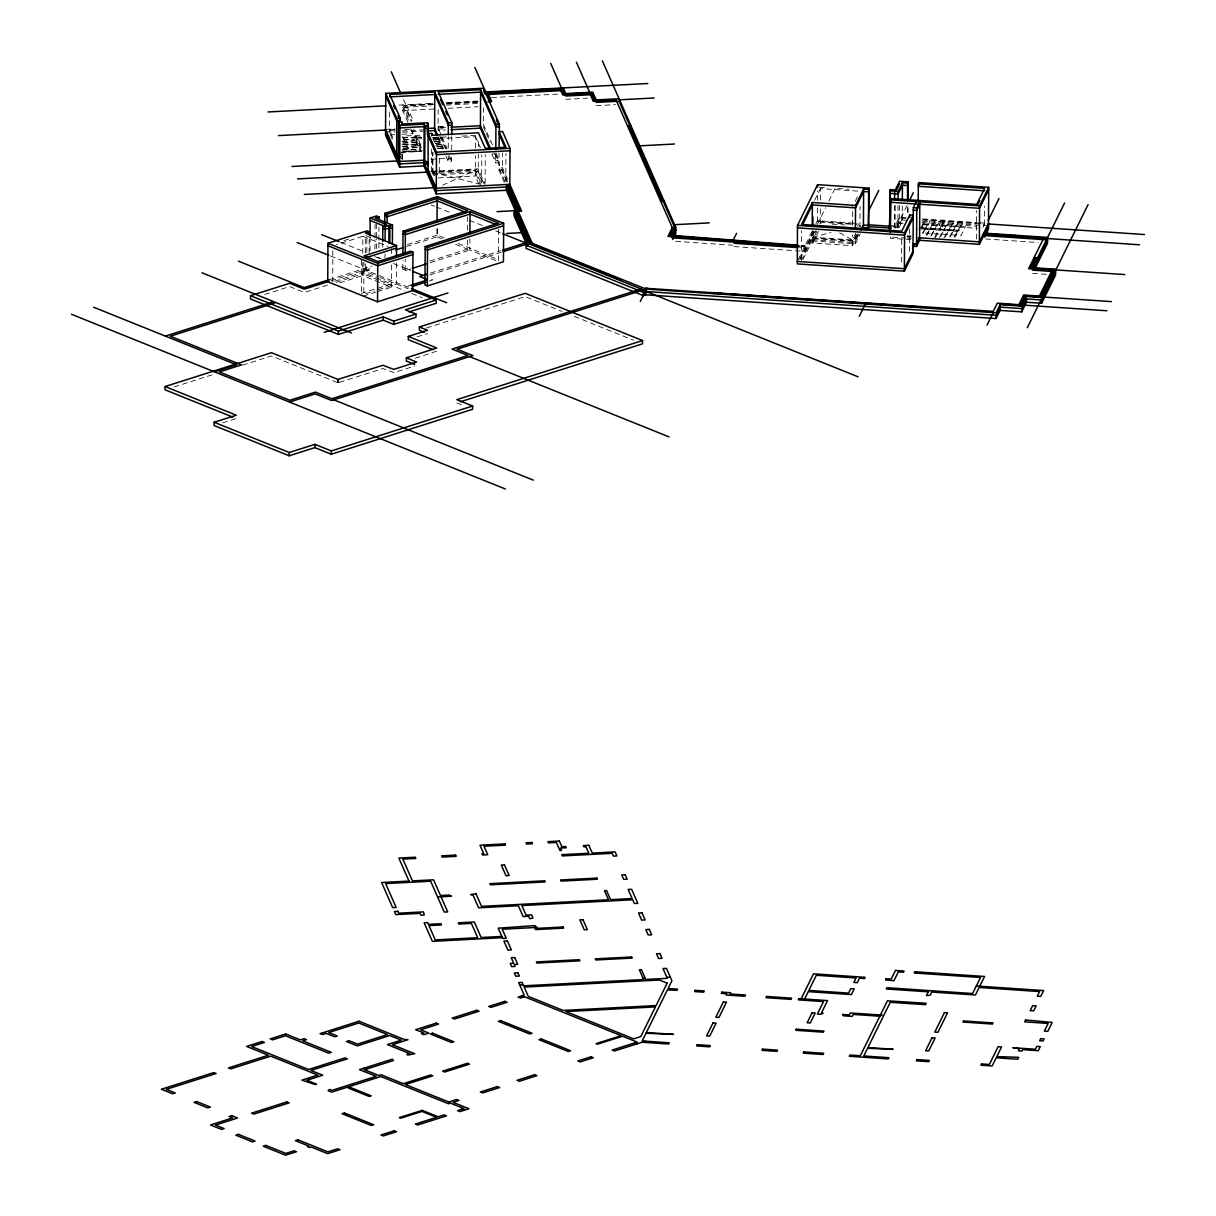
<?xml version="1.0" encoding="UTF-8"?>
<svg xmlns="http://www.w3.org/2000/svg" width="1216" height="1216" viewBox="0 0 1216 1216"><rect width="100%" height="100%" fill="white"/><g stroke="black" fill="none" stroke-linecap="round" stroke-linejoin="round"><path stroke-width="0.75" stroke-dasharray="5 3.75" d="M332.698 281.854L332.865 247.73M394.106 372.598L382.903 368.539L338.641 382.614L337.668 382.63L337.486 379.301M337.911 382.66L337.759 379.377M338.078 382.675L338.018 379.392M338.246 382.675L338.443 379.392M338.504 382.645L338.656 379.346M338.717 382.599L338.732 379.331M361.441 291.536L361.623 257.412M391.522 264.936L391.4 287.174L362.657 275.591L362.733 260.938M362.763 253.354L362.854 236.299L336.406 244.705M378.617 280.136L362.915 273.813L362.946 270.545L379.103 277.05M363.797 292.478L363.949 262.139M365.317 263.902L365.271 271.487L369.056 270.286L369.086 264.602M365.378 252.533L365.469 235.463L370.652 237.561M369.056 270.286L366.715 269.344L366.746 263.659M366.806 252.274L366.882 235.22M369.147 253.232L369.223 238.062M369.998 250.785L370.059 237.515M374.954 249.006L375.014 239.522M375.014 237.622L375.09 224.352M376.519 248.702L376.565 239.233M376.58 237.333L376.641 224.063M378.875 247.76L378.906 242.075M378.906 240.175L378.982 226.906M382.706 247.228L382.721 243.428M385.001 257.64L385.016 253.855M389.667 112.039L389.561 132.894L395.185 132.605M391.582 253.566L391.598 247.882M396.477 263.158L396.37 284.012L376.458 290.35M401.797 158.734L401.827 151.164M402.633 158.703L402.663 151.134M407.831 122.162L402.754 110.656L402.77 107.388L431.057 105.914M410.552 268.934L405.171 270.636L402.815 269.694L402.876 260.224M405.171 270.636L405.232 259.266M401.949 134.246L412.893 133.684L412.908 130.401M431.665 149.127L431.543 171.866L432.334 173.675L437.851 173.386M432.334 173.675L432.44 152.821M432.896 173.022L433.002 152.167M442.046 238.898L436.97 236.846L437.015 227.377M444.19 237.88L437.228 235.083L437.258 227.498M438.17 109.516L438.064 130.37L445.421 129.975M439.28 172.17L439.356 157.001M451.668 157.426L451.653 161.211L448.187 161.394L448.218 155.709M448.263 148.124L448.324 136.754M451.714 149.842L451.79 136.572M429.75 261.136L467.476 249.143L467.522 239.658M467.567 230.174L467.643 216.904M498.666 229.398L498.499 261.638L469.817 250.086L469.878 238.701M478.815 183.935L475.304 175.986L475.41 155.648M475.456 148.063L475.517 136.694L433.078 138.898L435.176 143.67M483.573 183.373L478.238 171.289L478.329 154.219M478.374 146.634L478.405 139.05M481.642 183.221L481.794 154.782M483.36 121.038L483.421 107.768M485.108 183.038L485.26 154.599M495.414 154.174L499.198 162.746L495.733 162.929L495.778 153.444M504.275 182.294L498.94 170.21L499.031 153.14M507.589 181.777L502.406 170.027L502.497 152.958M505.81 181.959L505.962 153.52M801.374 259.099L801.526 230.66M734.084 246.574L805.053 251.378L805.068 248.11L799.474 247.73M803.016 259.51L812.166 240.966L812.227 231.481M858.298 233.928L852.492 245.693L812.759 243.002L812.835 230.25M817.486 207.966L817.395 223.136L821.195 223.379M817.517 200.382L817.578 190.897M820.253 222.71L820.329 207.541M820.374 199.956L820.435 188.586L860.153 191.277M852.492 245.693L852.538 234.84M852.598 225.355L852.69 206.401M812.166 240.966L855.35 243.884L855.395 234.414M859.97 227.286L860.077 206.431M894.429 227.924L894.642 204.987M895.234 205.656L895.113 228.395L899.384 219.746L908.018 220.339M897.879 228.152L898.001 205.413M897.241 227.346L899.369 223.03L899.46 204.592M901.558 262.094L901.694 237.454M902.302 206.051L902.226 221.221L898.594 228.578M907.455 212.101L907.501 204.516L896.131 227.514M908.063 212.754L908.094 205.17M909.553 251.545L909.659 228.79M976.539 239.066L976.676 210.626M984.443 224.899L984.55 205.945M943.023 219.914L942.415 225.066L940.637 225.279L944.133 225.355L942.354 225.568L941.716 230.675M814.629 200.351L820.435 188.586M798.137 259.738L812.379 230.858M815.738 224.063L817.41 220.674L856.14 223.303M799.809 258.795L813.291 231.45M799.87 259.844L814.112 230.979M817.471 224.185L825.542 207.83M828.902 201.035L835.605 187.446M805.053 251.378L816.559 228.076M801.359 260.437L812.182 238.503L855.365 241.437L858.587 234.886M855.836 233.244L852.522 239.962L812.79 237.272L816.118 230.554M816.924 231.329L812.774 239.734L852.507 242.425L856.657 234.019M812.759 243.002L818.566 231.238M855.182 201.354L857.675 196.323M857.174 234.156L853.936 240.707L810.768 237.774M855.35 243.884L860.198 234.065M890.857 237.044L890.249 238.275L910.662 239.658M902.242 218.774L897.879 227.605L889.519 226.845M921.044 227.696L924.692 220.294M922.047 227.453L925.406 220.658L924.54 220.598M922.397 232.894L924.935 229.566M922.898 233.7L925.087 229.246M925.695 228.015L929.358 220.613M926.227 234.916L929.602 229.87M926.835 235.494L929.754 229.566M930.362 228.334L934.025 220.917M930.894 235.235L934.268 230.189M931.486 235.813L934.42 229.885M935.028 228.654L938.691 221.236M934.709 237.242L938.068 230.447L938.934 230.508M935.423 237.606L939.086 230.204M939.694 228.958L943.342 221.555M939.375 237.561L942.719 230.766L943.586 230.827M940.819 236.451L943.738 230.508M944.346 229.277L948.009 221.874M944.042 237.88L947.386 231.086M945.486 236.755L948.404 230.827M949.012 229.596L952.675 222.194M953.39 222.558L950.03 229.353L949.164 229.292M949.544 236.497L952.918 231.45M950.152 237.074L953.07 231.146M953.678 229.915L957.342 222.498M954.195 236.816L957.585 231.77M954.803 237.394L957.737 231.466M958.345 230.234L961.993 222.817M982.862 227.559L984.443 224.337L978.774 223.957M442.639 185.197L475.334 170.255L481.642 184.558L440.116 174.253M939.588 225.127L939.026 224.565L940.135 225.173L938.889 225.69M944.634 225.477L965.352 226.875L961.081 235.524L922.29 232.894M343.87 240.646L350.953 238.397M407.39 244.568L437.228 235.083M406.57 246.514L436.97 236.846M264.723 294.485L289.606 286.566L304.274 292.478L329.156 284.559M329.095 279.71L371.822 266.122M330.95 280.714L366.715 269.344M334.461 281.291L362.672 272.323L391.43 283.89L361.441 293.421M336.254 282.294L362.915 273.813M339.735 282.887L362.657 275.591M402.815 269.694L410.005 267.414M430.312 262.641L469.817 250.086M365.59 293.801L374.65 290.913M430.449 273.083L500.84 250.709M363.189 296.142L375.531 292.22M377.294 291.658L391.4 287.174M429.947 274.938L501.585 252.153M407.892 286.186L411.206 285.122M429.309 281.063L432.79 279.954L429.506 278.631M174.07 386.946L213.742 374.33M242.592 365.15L271.442 355.969L337.668 382.63M426.512 327.97L525.19 296.582L561.959 311.387M417.042 336.893L427.546 333.549M415.218 358.264L436.711 351.166M222.65 422.818L236.284 418.486M397.526 371.503L414.565 366.092M409.442 151.422C414.215 150.541 403.925 151.149 409.442 151.422L402.709 136.116L423.229 135.052M812.79 237.272L830.938 232.484M491.538 97.569L559.542 94.027M399.046 105.123L432.957 103.36M446.166 102.676L478.222 101.004M432.683 103.877L404.396 105.351L411.251 120.946M447.777 103.102L477.949 101.521M433.489 104.09L405.186 105.564L411.981 120.992M446.682 103.406L478.754 101.734M433.2 104.622L406.798 105.99L413.44 121.068M446.409 103.938L478.466 102.25M446.15 105.123L478.222 103.451M565.729 99.302L587.343 98.177M402.754 110.656L434.811 108.984M448.02 108.3L478.207 106.734M596.174 105.67L615.524 104.652M385.563 129.367L394.957 128.881M438.216 126.631L445.725 126.236M389.439 129.808L395.094 129.519M438.414 127.254L445.953 126.859M395.2 130.142L389.576 130.431L393.33 138.974M404.578 129.656L413.972 129.17M445.436 127.528L438.064 127.908L447.138 148.474M385.548 131.83L394.942 131.343M401.964 130.978L423.153 129.869M438.201 129.078L445.725 128.698M402.694 132.21L423.335 131.13M391.005 134.824L394.653 134.626M402.526 137.712L413.06 137.484M402.587 138.031L413.926 137.438M414.778 137.393L416.526 137.302M417.377 137.256L421.162 137.058M421.846 137.347L418.258 137.21M432.531 137.651L449.054 136.8M461.898 136.131L476.596 135.356M403.271 139.399L413.79 139.171M403.317 139.703L414.656 139.126M418.122 138.943L421.906 138.746M433.246 138.153L438.915 137.849M432.987 138.487L438.049 137.894M402.268 141.162L414.534 140.843M402.177 141.482L415.401 140.798M433.975 139.825L439.645 139.536M435.465 140.068L438.778 139.582M403.013 142.85L415.279 142.53M402.906 143.169L416.146 142.485M434.72 141.512L440.39 141.208M434.462 141.846L439.523 141.254M402.025 144.613L416.009 144.202M403.651 144.841L416.875 144.157M435.465 143.184L441.134 142.895M435.206 143.518L440.268 142.941M402.754 146.3L416.754 145.89M402.496 146.619L417.62 145.844M436.194 144.871L441.864 144.567M435.951 145.206L441.013 144.613M403.499 147.972L417.498 147.562M403.241 148.306L418.365 147.516M420.964 147.379L416.085 137.332M436.939 146.543L442.609 146.254M436.681 146.878L441.742 146.3M402.511 149.75L418.228 149.249M402.101 150.085L419.094 149.203M437.684 148.23L443.354 147.926M437.426 148.565L442.487 147.972M403.256 151.422L418.973 150.921M402.648 151.772L422.438 150.738M399.198 152.274L420.782 151.149M401.189 152.486L421.709 151.407M430.935 159.205L451.394 158.141M448.202 158.946L451.668 158.764M437.866 170.939L432.349 171.228L431.558 169.419M439.69 170.833L478.253 168.826L485.108 184.376M430.89 171.927L438.231 171.547M440.07 171.456L476.794 169.541L482.889 183.358M434.294 175.651L432.896 172.459L475.334 170.255M439.675 173.295L478.238 171.289M498.94 170.21L502.406 170.027M432.881 174.922L475.319 172.702L480.229 183.829M438.398 177.901L475.304 175.986M819.432 187.234L826.819 187.735M837.885 188.48L848.935 189.24M906.3 217.77L899.399 217.299L895.128 225.948L890.127 225.598M922.518 218.865L977.193 222.574M979.078 222.695L986.632 223.212M900.828 218.029L906.406 218.409M923.172 219.549L980.902 223.455M921.926 220.096L976.874 223.82M929.206 220.917L930.073 220.978L926.714 227.772L925.847 227.711M933.873 221.236L934.724 221.282L931.38 228.076L930.514 228.03M938.539 221.54L939.39 221.601L936.046 228.395L935.18 228.334M943.19 221.859L944.057 221.92L940.713 228.714L939.846 228.654M947.857 222.178L948.723 222.239L945.364 229.034L944.498 228.973M957.19 222.817L958.041 222.862L954.697 229.657L953.83 229.611M961.841 223.121L962.707 223.182L959.363 229.976L958.497 229.915M922.503 221.327L986.647 225.674M921.91 222.558L976.858 226.282M922.868 223.987L940.135 225.173M899.369 223.03L903.078 223.273M923.506 224.671L977.345 228.319M919.311 227.59L960.062 230.341L959.454 231.587L918.703 228.821M921.88 228.076L959.059 230.599L923.43 228.821M818.839 221.403L860.533 224.23M892.757 226.419L896.557 226.678M922.366 228.274L958.117 230.69M922.214 228.578L957.965 230.994M820.253 222.148L856.201 224.58M832.154 224.124L845.059 225.006M857.204 225.826L861.004 226.085M985.553 238.959L1038.175 242.516M907.622 235.722L911.346 235.98M907.09 236.33L910.799 236.573M906.969 236.953L910.678 237.211M892.711 237.166L905.753 238.047M907.607 238.184L911.331 238.427M801.359 245.404L805.083 245.647M801.131 245.89L804.84 246.149M800.979 246.134L804.718 246.392M800.751 246.635L804.475 246.894M675.686 241.33L732.838 245.206M1032.642 273.418L1046.778 274.375M432.896 172.459L438.322 173.812M431.178 204.911L434.674 206.325M436.422 207.024L450.391 212.648M469.589 220.385L483.558 226.009M495.778 230.918L501.022 233.031M458.143 243.504L498.226 259.646M455.605 244.355L467.476 249.143M574.21 316.327L633.749 340.298M362.854 236.299L388.223 246.514M340.951 242.41L365.393 252.259M377.614 257.184L381.11 258.582M393.33 263.507L410.78 270.53M374.923 256.591L380.137 258.689M330.524 255.968L409.67 287.842M380.365 277.567L408.257 288.8M380.35 280.835L404.761 290.67M411.738 293.466L422.195 297.692M456.76 402.906L462.05 405.034M839.618 232.834L852.522 239.962M401.797 158.186L402.618 160.041M483.345 124.275L493.164 146.574M496.189 153.429L499.214 160.284L495.748 160.466L492.678 153.52M507.604 179.33L502.421 167.565L498.955 167.747L505.05 181.564M483.33 126.738L485.594 131.875M486.354 133.593L490.124 142.166M494.076 152.684L507.042 182.096M491.902 154.234L495.733 162.929M475.517 136.694L480.411 147.82M441.074 137.226L446.363 149.218M449.388 156.074L451.653 161.211M439.842 135.949L445.877 149.659M438.383 136.663L443.673 148.656M437.608 137.408L442.898 149.401M445.922 156.256L448.187 161.394M403.53 99.575L405.81 104.774M420.706 144.795L417.103 136.633L413.653 136.815L419.839 150.875M402.785 104.926L410.035 121.372M421.207 147.926L416.374 136.998L414.656 137.089L420.706 150.83M402.77 107.388L409.29 122.178M415.218 137.378L421.146 150.814M410.719 128.744L412.893 133.684M390.306 134.596L392.57 139.718"/><path stroke-width="1.5" d="M414.671 364.435L406.357 361.091L406.372 357.808L416.571 362.079L393.756 369.39L382.918 365.271L337.926 379.392L271.457 352.701L165.072 386.536L165.057 389.804L232.803 417.088M165.072 386.536L236.299 415.218L214.138 422.256L214.122 425.539L289.21 455.772L314.883 447.61L331.314 454.222L472.598 409.29L472.629 406.007L456.79 399.638L642.534 340.556L642.519 343.824L460.378 401.766M329.171 281.291L304.289 289.195L289.621 283.298L250.511 295.731L250.496 298.999L338.382 334.385L383.222 320.127L393.771 324.383L415.933 317.33L415.948 314.062L405.384 309.806L436.149 300.033L436.134 303.301L408.986 311.934M289.21 455.772L289.226 452.504L214.138 422.256M314.883 447.61L314.898 444.326L289.226 452.504M369.254 234.262L369.254 231.815L366.913 230.873L327.94 243.261L327.742 281.732L377.538 301.796L412.741 290.594L412.938 252.122L410.598 251.18L378.009 261.546L363.979 255.892L396.568 245.541L396.522 255.573M331.314 454.222L331.33 450.938L314.898 444.326M338.382 334.385L338.398 331.117L250.511 295.731M370.074 235.615L370.166 217.998L376.686 215.916L379.027 216.858L379.012 219.321M377.538 301.796L377.75 263.325L327.94 243.261M382.736 241.543L382.812 225.811L386.597 224.61L370.166 217.998M383.222 320.127L383.238 316.859L338.398 331.117M384.712 223.394L384.773 213.347L437.426 196.597L503.652 223.273L503.454 261.744L427.333 285.958L424.992 285.015L425.19 246.544L498.697 223.151L470.014 211.599L405.369 232.165L403.013 231.222L402.891 254.524M499.062 147.455L499.396 124.275L483.527 88.251L385.746 93.358L385.533 135.098L399.669 167.2L423.928 165.938L436.255 193.922L506.327 190.274L516.846 214.138M385.092 240.586L385.168 226.754L382.812 225.811M387.068 222.437L387.114 214.29L384.773 213.347M388.846 243.17L388.938 225.553L385.168 226.754M448.324 134.854L448.385 122.922L434.796 92.066L389.758 94.422L389.743 96.87L434.781 94.529L448.385 125.385L451.85 125.202M389.789 243.55L389.88 225.933L388.938 225.553M392.388 244.614L392.479 225.097L375.121 218.105L379.027 216.858M393.771 324.383L393.786 321.115L383.238 316.859M385.746 93.358L396.826 118.484L396.614 156.955L400.079 156.773M398.316 160.816L398.514 122.345L401.979 122.162L402.8 124.032L427.576 122.74L428.078 134.018M399.669 167.2L399.897 125.446L398.514 122.345M385.73 95.806L396.811 120.946L400.277 120.764L400.292 118.302L389.758 94.422M401.964 124.61L401.979 122.162M405.247 253.582L405.369 232.165M424.262 332.226L419.338 330.25L419.353 326.967L427.561 330.281L408.287 336.406L408.272 339.69L433.215 349.722M423.928 165.938L424.141 124.184L399.897 125.446M428.199 164.282L424.734 164.464L424.931 125.993L424.141 124.184M427.515 134.672L427.576 122.74M427.333 285.958L427.53 247.486L425.19 246.544M428.078 172.049L428.123 123.986M431.726 135.858L431.741 133.395L428.275 133.578L436.483 152.182L436.255 193.922M436.863 135.69L434.598 130.538L434.796 92.066M437.046 221.692L437.167 198.375L387.114 214.29M451.79 134.672L451.85 122.74L438.262 91.884L480.609 89.68L495.93 124.458L495.809 149.659M469.908 233.016L470.014 211.599M489.607 149.021L480.411 128.151L480.609 89.68M483.527 88.251L485.032 94.149M506.327 190.274L506.342 187.006L517.606 212.557L514.14 212.739L514.125 216.022L527.379 246.088M431.741 133.395L432.546 135.204L478.435 132.802L485.29 148.352L505.993 147.273L499.138 131.723L502.603 131.541L510.006 148.337L509.808 186.823L436.27 190.654L423.943 162.655L399.684 163.932L385.548 131.83M514.14 212.739L528.124 244.477L526.087 245.13L526.072 248.398L643.401 295.64L646.015 294.819L996.086 318.546L1000.114 310.399L1000.13 307.131L1021.714 308.59L1026.471 298.954L1041.671 299.987L1055.625 271.7L1032.658 270.15L1047.584 239.886L983.683 235.554M643.401 295.64L643.431 292.372L526.087 245.13M646.015 294.819L646.03 291.536L996.102 315.278L1000.13 307.131M485.883 94.59L563.342 90.546L565.744 96.018L592.77 94.62L596.19 102.387L619.066 101.202L675.838 230.052L675.822 233.32L672.767 239.537M869.242 188.161L868.634 189.392L863.618 189.058L863.421 227.529L868.437 227.863L869.242 188.161L817.608 184.65L797.483 225.416L797.286 263.887L904.37 271.153L912.988 253.673L913.307 207.738L916.347 201.567M812.258 225.796L812.379 202.494L855.547 205.413L863.618 189.058M812.85 226.465L812.896 216.98M817.593 187.112L817.608 184.65M855.426 228.73L855.547 205.413M868.437 227.863L868.634 189.392M890.31 189.59L889.504 229.292L890.31 189.59L895.326 189.924L899.582 181.275L908.215 181.868L908.124 199.485M890.279 232.59L891.054 198.573L976.722 204.379L984.641 188.328L918.323 183.829L918.232 201.446M894.581 199.485L894.718 191.155L889.702 190.821M898.031 199.728L898.077 191.581L902.439 182.75L907.607 183.099L908.215 181.868M902.333 200.366L902.439 182.75M904.37 271.153L904.567 232.666L913.186 215.202L909.735 214.958L901.725 231.207L801.557 224.413L812.379 202.494M907.516 200.716L907.607 183.099M909.72 217.421L909.735 214.958M916.56 246.453L916.758 207.966L919.798 201.795L919.6 240.266L916.56 246.453L913.094 246.21M918.095 240.175L979.366 244.325L979.564 205.854L988.699 187.325L918.931 182.582L918.323 183.829M988.699 187.325L988.486 229.064L984.474 237.196M996.086 318.546L996.102 315.278M1000.114 310.399L1021.698 311.858L1021.714 308.59M1021.698 311.858L1026.456 302.237L1026.471 298.954M1026.456 302.237L1041.641 303.255L1041.671 299.987M1047.584 239.886L1047.569 243.154L1034.299 270.058M1055.625 271.7L1055.61 274.983L1041.641 303.255M289.499 402.055L315.172 393.893L331.603 400.505L472.887 355.574L457.049 349.19L646.046 289.089L646.654 287.842M734.707 242.06L734.099 243.291L797.605 247.608M713.746 293.679L714.354 292.433M918.916 185.045L918.308 186.276L984.626 190.775M920.299 307.678L920.907 306.447M646.046 289.089L996.117 312.816L1000.753 303.438M487.905 101.764L491.674 101.566L487.95 93.115L560.348 89.33L562.841 95L589.866 93.586L593.286 101.354L616.162 100.168L672.296 227.559L667.964 236.36L730.649 240.601L730.041 241.847M673.679 227.666L669.59 235.95L799.11 246.012M674.394 227.666L670.396 235.752L797.422 245.647M602.346 60.8L675.853 227.59L672.022 235.357L797.62 245.146M640.3 301.462L646.395 289.104M672.889 235.418L675.929 229.231M675.838 230.052L672.007 237.804L798.897 246.514M733.506 239.522L736.562 233.35M802.378 225.188L812.364 204.942L855.532 207.875L863.618 191.505L868.619 191.839L869.227 190.608M868.726 210.748L878.773 190.365M861.019 229.976L863.436 225.066L868.437 225.416L869.06 224.17M890.294 192.037L889.686 193.268L898.062 194.028L902.424 185.197L907.607 185.562L908.215 184.315M894.718 191.155L898.077 191.581M896.025 190.942L899.582 183.738M889.519 226.845L890.127 225.598M909.978 199.47L913.322 192.706M859.286 316.312L865.382 303.954M919.798 204.258L916.742 210.429L913.292 210.186M913.17 217.649L904.552 235.129L797.483 227.863M912.471 248.687L914.918 243.717M919.615 237.819L916.575 243.99L913.11 243.762M913.003 251.21L904.385 268.69L797.301 261.425M977.497 205.23L979.868 200.412M988.684 189.772L979.549 208.301L890.431 202.266M988.152 220.461L998.974 198.527M988.517 223.334L979.366 241.862L918.11 237.713M979.366 244.325L988.502 225.796M1015.041 236.497L1015.649 235.266M987.088 324.976L993.183 312.618M644.343 1042.386L644.951 1041.139M670.229 989.915L670.837 988.684M1043.541 238.427L1028.599 268.69L1052.083 270.286L1039.346 296.096L1023.629 295.032L1018.886 304.669L997.287 303.194L993.274 311.357L643.705 288.146L531.058 242.79L531.909 242.516L518.168 211.356L521.634 211.174L509.823 184.361L436.286 188.191L428.093 169.602M1035.53 257.549L1030.226 268.295L1053.71 269.876L1040.486 296.689L1024.769 295.625L1020.026 305.246L1000.51 303.924M1036.214 257.594L1031.046 268.082L1054.53 269.678L1041.063 296.978L1025.346 295.914L1020.589 305.55L1000.388 304.182M1064.608 202.966L1032.673 267.687L1056.157 269.283M1027.322 327.697L1088.092 204.562M801.146 998.792L813.474 973.818L865.108 977.314L864.5 978.546L859.499 978.211L857.28 982.695L853.83 982.452L856.034 977.983L816.316 975.278L808.853 990.417L848.57 993.107L850.774 988.638L854.24 988.866L851.413 994.582L808.245 991.648L804.597 999.035M879.822 1016.226L853.222 1014.418L852.249 1016.394L843.448 1015.801L842.49 1014.463L849.406 1014.934L850.379 1012.958L882.162 1015.102L879.822 1016.226L860.32 1055.746L849.954 1055.047L849.346 1056.278L888.379 1058.923L888.987 1057.692L863.77 1055.974L867.57 1048.298L893.152 1049.256L867.935 1047.554L890.264 1002.288L925.498 1004.674L926.197 1003.261L887.422 1000.814L880.43 1014.995M928.887 990.569L926.44 995.554L930.164 995.22L931.73 992.043L975.43 995.007L979.138 987.468L1039.589 991.572L1037.309 996.208L1040.759 996.436L1043.662 990.569L976.296 986.009M979.762 986.237L984.565 976.478L914.797 971.751L914.189 972.982L980.506 977.482L972.587 993.533L886.92 987.726L886.312 988.973L928.279 991.815M369.254 231.815L365.484 233.016L396.568 245.541M389.88 225.933L392.479 225.097M392.479 227.559L385.153 229.216L382.797 228.258M403.013 231.222L467.674 210.657L437.167 198.375M365.788 257.777L396.553 247.988M395.854 249.934L402.998 247.654M377.75 263.325L412.938 252.122M427.53 247.486L503.652 223.273M304.167 287.63L329.095 279.71M412.923 254.585L377.735 265.772L327.925 245.723M503.652 225.735L427.53 249.934L425.174 248.991M165.346 336.087L272.354 302.054M274.694 303.012L170.301 336.209L241.513 364.891L219.351 371.929L289.758 400.277L315.43 392.114L331.862 398.726L467.932 355.452L452.094 349.083L641.09 288.967M412.346 268.356L426.71 263.796M426.831 274.238L419.611 276.534L426.193 279.178M502.649 250.131L528.139 242.014L514.155 210.292L517.621 210.11L506.358 184.543M503.378 251.59L528.458 243.61M411.206 285.122L426.162 280.364M411.966 286.581L425.843 282.158M324.201 332.333L448.02 292.95M214.396 371.822L236.558 364.77L93.647 307.222M393.786 321.115L415.948 314.062M419.353 326.967L525.206 293.314L642.519 340.541M406.372 357.808L436.772 348.019L408.287 336.406M643.431 292.372L646.03 291.536M331.33 450.938L472.629 406.007M448.795 1102.015L456.623 1099.522L458.964 1100.465L453.097 1102.334L468.95 1108.718L459.815 1111.622L457.474 1110.664L463.995 1108.597L450.498 1103.17L448.537 1103.778L380.836 1076.525L331.71 1092.15L328.062 1090.691L329.612 1089.43L331.968 1090.372L376.154 1076.327L359.495 1069.609L392.342 1059.166L393.513 1060.489L364.435 1069.73L378.754 1075.491L381.11 1074.746L403.271 1083.684L430.646 1074.974L432.759 1075.826L405.384 1084.535L448.795 1102.015L449.844 1103.368M438.246 94.346L480.594 92.142L495.915 126.905L499.381 126.722M483.938 92.051L647.794 83.509M485.534 92.477L562.096 88.479L564.589 94.134L591.614 92.735L594.822 100.001M268.022 111.963L385.943 105.807M592.739 100.122L619.066 98.739M619.537 99.803L654.178 97.994M396.826 118.484L400.292 118.302M448.385 122.922L451.85 122.74M424.931 125.993L428.397 125.81M278.434 135.599L385.685 130.006M495.93 124.458L499.396 124.275M427.105 128.486L434.614 128.09L437.623 134.946M450.954 127.239L480.426 125.704L490.382 148.306M427.09 130.933L434.598 130.538M450.954 129.686L480.411 128.151M627.638 126.236L631.104 126.054M436.483 152.182L510.006 148.337M400.094 154.326L396.629 154.508L385.563 129.367M509.99 150.799L436.468 154.63L428.26 136.04M639.829 145.829L674.47 144.02M292.038 166.455L399.274 160.862M428.214 161.834L424.749 162.017L423.958 160.208L399.699 161.47L398.331 158.354M297.51 178.889L429.02 172.034M304.365 194.438L435.86 187.583M660.425 200.625L663.89 200.442M497.025 211.63L514.353 210.718M506.646 233.457L523.974 232.56M674.576 224.702L709.232 222.893M675.853 227.59L672.296 227.559M408.986 881.083L381.611 882.512L392.692 907.653L396.158 907.47L385.624 883.576L430.662 881.235L444.266 912.076L447.716 911.909L441.058 896.785M437.593 896.967L451.546 896.238L449.434 895.082L440.511 895.538L433.58 879.806L412.452 880.901L402.846 859.134L415.842 858.466L415.294 857.219L398.833 858.07L409.534 882.33M501.858 936.442L481.156 937.521L474.316 921.971L458.28 922.807L458.842 924.054L471.398 923.4L477.706 937.703L435.267 939.907L428.959 925.604L441.514 924.95L440.967 923.704L428.412 924.358L427.606 922.564L424.141 922.746L432.349 941.336L502.406 937.688M519.718 985.021L523.184 984.838M643.234 978.576L645.301 978.47M666.87 977.345L670.335 977.162M890.446 199.804L979.564 205.854M913.307 207.738L916.758 207.966M988.365 223.972L1144.499 234.551M868.118 224.747L890.872 226.298M984.048 233.122L1047.599 237.424M983.805 233.609L1015.406 235.752M983.683 233.867L1015.284 236.01M868.589 226.602L891.328 228.137M983.318 234.186L1139.468 244.781M797.483 225.416L904.567 232.666M1034.086 257.579L1037.537 257.807M1055.853 269.906L1124.754 274.573M1042.507 296.947L1111.409 301.614M1042.203 297.57L1026.486 296.506L1021.729 306.128L1000.145 304.669M1022.276 305.018L1106.894 310.764M714.111 292.934L920.664 306.934M713.99 293.178L920.542 307.192M465.956 212.435L437.152 200.838L387.098 216.752L384.758 215.81M495.322 224.261L469.999 214.062L405.354 234.627L403.013 233.685M621.543 279.969L529.082 242.744L530.404 242.318L516.557 210.93L520.022 210.748L508.44 184.437M621.011 280.136L528.094 242.714L529.644 242.212L515.766 210.718L519.232 210.535L507.741 184.467M526.102 242.668L643.431 289.91M502.755 233.73L525.449 242.881M642.793 290.122L858.086 376.823M370.15 220.446L383.298 225.735M321.754 234.688L339.203 241.71M412.528 271.244L423.001 275.454M297.114 242.516L328.776 255.269M411.418 288.542L446.591 302.708M411.753 290.198L436.149 300.033M238.458 261.166L305.338 288.101M469.634 356.607L669.089 436.924M201.962 272.779L351.439 332.971M333.807 399.806L533.277 480.122M71.501 314.275L505.385 488.999M521.512 996.01L523.853 996.968M635.193 1042.735L637.534 1043.678M364.435 1068.043L366.791 1068.986M363.143 1068.454L365.484 1069.396M461.898 1109.266L464.254 1110.208M423.943 162.655L424.734 164.464M629.721 126.13L662.507 200.518M629.022 126.16L661.808 200.549M596.205 99.94L592.785 92.158L565.759 93.571L563.266 87.917M594.122 100.046L591.037 93.009L564.011 94.422L561.518 88.768L486.339 92.69L490.063 101.141M576.369 62.153L589.669 92.325M550.726 63.49L561.534 87.993M474.863 67.442L485.67 91.96M496.356 119.867L498.636 125.005M499.122 134.186L505.218 148.002M440.511 99.484L442.776 104.637M445.801 111.492L447.306 114.912M427.561 125.187L428.382 128.273L424.916 128.44L424.126 126.646L399.882 127.908L398.514 124.792M391.294 71.805L400.459 92.629M426.132 161.135L428.306 166.075M393.513 105.412L395.002 108.817M398.012 115.642L400.277 120.764M398.134 153.9L399.654 157.335M655.439 1006.894L640.786 1036.579L633.688 1038.844L565.942 1011.56L655.439 1006.894M667.158 983.151L656.078 1005.586L563.145 1010.435L528.276 996.39L524.172 987.073L659.391 980.02L667.158 983.151M645.985 1033.266L642.185 1040.957L669.302 1042.796L668.694 1044.027L642.094 1042.234L614.46 1051.019L612.119 1050.077L637.154 1042.112L622.546 1036.23L597.512 1044.194L596.098 1043.617L621.133 1035.667L524.506 996.755L520.402 998.062L518.062 997.12L524.202 995.159L518.654 982.589L522.12 982.406L523.625 985.826L643.659 979.564L639.358 969.806L641.44 969.699L645.742 979.458L667.31 978.333L663.009 968.574L666.474 968.392L671.916 980.734L668.086 988.502L677.586 989.14L676.962 990.371L667.478 989.733L646.35 1032.521L673.466 1034.36L645.985 1033.266M695.202 990.341L694.579 991.572L703.654 992.18L704.262 990.949L695.202 990.341M721.878 992.15L721.27 993.381L726.712 993.746L726.104 994.977L744.922 996.254L745.53 995.022L730.162 993.989L730.77 992.742L721.878 992.15M697.285 1044.696L696.677 1045.927L709.794 1046.824L710.402 1045.578L697.285 1044.696M713.032 1022.914L706.633 1035.88L709.734 1036.093L716.133 1023.127L713.032 1022.914M723.398 1001.923L715.829 1017.23L718.945 1017.442L726.499 1002.121L723.398 1001.923M766.597 996.451L765.989 997.682L791.038 999.385L791.646 998.154L766.597 996.451M762.569 1049.119L761.961 1050.35L776.978 1051.369L777.586 1050.138L762.569 1049.119M798.897 998.64L798.289 999.871L823.506 1001.589L817.365 1014.038L820.998 1014.281L823.156 1013.141L821.423 1013.034L827.564 1000.586L798.897 998.64M796.313 1029.192L795.766 1030.302L823.399 1032.186L823.946 1031.077L796.313 1029.192M812.09 1012.776L807.15 1022.778L810.266 1022.99L815.206 1012.989L812.09 1012.776M803.837 1051.916L803.229 1053.147L823.095 1054.5L823.703 1053.269L803.837 1051.916M886.175 978.743L885.567 979.974L893.942 980.734L898.305 971.903L903.488 972.253L904.096 971.022L895.462 970.444L891.191 979.078L886.175 978.743M916.97 1059.592L916.347 1060.823L928.796 1061.659L929.404 1060.428L916.97 1059.592M932.018 1037.765L925.619 1050.73L928.72 1050.943L935.134 1037.978L932.018 1037.765M944.452 1012.563L934.815 1032.08L937.931 1032.293L947.568 1012.776L944.452 1012.563M963.528 1020.938L962.966 1022.048L992.499 1024.054L993.046 1022.945L963.528 1020.938M981.555 1063.97L980.947 1065.201L992.165 1065.961L996.193 1057.814L1017.777 1059.273L1018.734 1057.327L996.801 1056.582L1001.558 1046.946L998.108 1046.702L989.322 1064.486L981.555 1063.97M1025.574 1019.981L1024.662 1021.835L1048.146 1023.431L1044.362 1031.077L1047.827 1031.32L1052.205 1022.428L1025.574 1019.981M1032.673 1005.586L1030.21 1010.587L1033.661 1010.83L1036.123 1005.83L1032.673 1005.586M1013.126 1047.721L1019.418 1048.724L1018.4 1050.791L1021.85 1051.034L1022.534 1049.636L1038.251 1050.7L1040.258 1046.626L1036.807 1046.398L1035.409 1049.241L1013.126 1047.721M1040.653 1038.616L1039.619 1040.714L1043.07 1040.957L1044.103 1038.844L1040.653 1038.616M262.094 1041.489L246.59 1046.414L268.402 1055.199L228.395 1067.922L230.736 1068.879L270.758 1056.142L317.802 1075.096L301.902 1080.158L315.172 1084.55L316.479 1084.14L306.858 1080.264L322.757 1075.202L310.901 1070.445L347.396 1058.832L345.055 1057.89L308.56 1069.487L251.545 1046.535L264.434 1042.431L262.094 1041.489M285.684 1033.98L270.18 1038.905L272.521 1039.862L285.426 1035.758L328.715 1053.193L331.33 1052.357L302.693 1040.835L306.478 1039.634L304.137 1038.677L300.352 1039.878L285.684 1033.98M359.009 1021.227L320.036 1033.63L322.377 1034.573L326.162 1033.372L334.674 1036.792L337.273 1035.971L328.761 1032.536L358.75 1023.006L387.494 1034.573L357.519 1044.118L349.007 1040.683L346.408 1041.519L357.261 1045.882L389.834 1035.53L401.341 1040.151L387.387 1044.59L409.807 1053.618L406.934 1054.53L408.105 1055.002L414.747 1053.725L392.342 1044.711L407.983 1039.726L403.94 1039.33L359.009 1021.227M213.788 1072.573L161.394 1089.232L172.657 1093.777L175.271 1092.941L166.349 1089.354L216.144 1073.515L213.788 1072.573M436.21 1023.142L415.674 1029.678L423.882 1032.977L421.542 1033.737L423.882 1034.679L428.838 1033.098L420.63 1029.785L438.55 1024.085L436.21 1023.142M476.733 1010.253L452.109 1018.096L454.45 1019.038L479.089 1011.195L476.733 1010.253M504.762 1001.346L488.726 1006.438L491.082 1007.38L507.102 1002.288L504.762 1001.346M196.627 1101.544L194.013 1102.365L207.738 1107.898L210.353 1107.077L196.627 1101.544M432.562 1033.19L430.206 1033.934L451.562 1042.538L453.902 1041.793L432.562 1033.19M500.642 1020.589L498.286 1021.334L529.735 1033.995L532.076 1033.25L500.642 1020.589M231.709 1115.665L229.094 1116.501L232.621 1117.914L210.459 1124.967L221.479 1129.406L224.094 1128.57L215.414 1125.074L237.576 1118.036L231.709 1115.665M286.778 1101.954L251.575 1113.157L253.931 1114.099L289.119 1102.897L286.778 1101.954M350.284 1087.423L348.338 1088.046L369.223 1096.452L371.169 1095.829L350.284 1087.423M238.412 1134.346L235.798 1135.166L252.457 1141.87L255.071 1141.049L238.412 1134.346M541.318 1038.935L538.962 1039.68L568.298 1051.49L570.638 1050.746L541.318 1038.935M467.4 1063.286L442.639 1071.159L444.752 1072.01L469.513 1064.137L467.4 1063.286M344.432 1112.959L342.091 1113.704L371.412 1125.53L373.768 1124.77L344.432 1112.959M265.863 1145.396L263.249 1146.217L285.547 1155.2L296.43 1151.734L294.09 1150.792L285.806 1153.422L265.863 1145.396M297.996 1139.833L295.382 1140.654L308.879 1146.095L307.374 1146.566L309.73 1147.509L311.22 1147.038L327.651 1153.65L340.039 1149.713L337.683 1148.77L327.91 1151.871L297.996 1139.833M422.165 1110.36L399.35 1117.61L400.763 1118.173L422.013 1111.424L436.62 1117.306L415.37 1124.055L417.711 1124.998L446.53 1115.847L444.174 1114.905L438.186 1116.805L422.165 1110.36M497.283 1086.587L480.35 1091.983L482.691 1092.926L499.639 1087.53L497.283 1086.587M534.569 1074.731L517.104 1080.294L519.445 1081.237L536.91 1075.674L534.569 1074.731M591.006 1056.78L577.843 1060.975L580.184 1061.918L593.347 1057.738L591.006 1056.78M394.258 1130.774L380.958 1134.999L383.314 1135.942L396.598 1131.716L394.258 1130.774M504.929 843.889L479.986 845.196L483.71 853.647L481.977 853.738L482.539 854.985L487.722 854.711L483.998 846.245L505.476 845.135L504.929 843.889M531.954 842.475L526.057 842.779L526.619 844.026L532.502 843.722L531.954 842.475M559.314 841.046L547.884 841.654L548.431 842.886L556.411 842.475L559.938 850.501L561.503 850.425L560.454 848.054L566.261 847.75L565.714 846.503L561.822 846.716L559.314 841.046M588.833 845.302L583.376 845.591L583.923 846.838L585.914 846.731L588.802 853.252L561.777 854.666L562.324 855.912L612.21 853.313L613.442 856.11L616.907 855.927L615.129 851.884L592.268 853.085L588.833 845.302M455.65 855.106L441.621 855.836L442.168 857.082L456.198 856.353L455.65 855.106M504.458 864.91L501.326 865.078L506.023 875.718L509.139 875.55L504.458 864.91M625.191 874.714L621.726 874.897L623.702 879.366L627.167 879.198L625.191 874.714M544.601 880.825L489.866 883.682L490.352 884.792L545.087 881.95L544.601 880.825M596.904 878.104L560.53 879.989L561.032 881.114L597.406 879.214L596.904 878.104M475.942 893.699L470.668 894.611L473.024 895.128L478.618 907.805L518.366 905.738L523.138 916.56L528.671 916.271L529.781 918.764L532.988 918.019L531.59 914.842L526.057 915.131L521.831 905.555L632.685 899.779L634.326 903.503L637.792 903.321L631.606 889.276L628.14 889.443L632.138 898.533L610.569 899.658L606.571 890.568L604.489 890.69L608.502 899.764L481.536 906.391L475.942 893.699M397.845 911.316L394.394 911.498L395.762 914.614L420.006 913.353L420.797 915.146L424.262 914.964L423.442 911.894L398.681 913.186L397.845 911.316M641.972 912.775L638.506 912.958L641.653 920.117L645.118 919.934L641.972 912.775M582.981 919.676L579.865 919.843L584.258 929.784L587.374 929.632L582.981 919.676M534.584 925.634L498.21 928.173L502.77 938.494L506.236 938.311L502.223 929.237L537.138 927.413L534.584 925.634M563.175 927.002L535.116 928.477L535.618 929.586L563.677 928.127L563.175 927.002M649.283 929.389L645.818 929.571L648.204 934.982L651.67 934.8L649.283 929.389M507.376 940.926L503.91 941.108L507.893 950.122L511.358 949.939L507.376 940.926M514.702 957.539L511.237 957.706L513.669 963.254L510.218 963.437L511.617 966.629L515.082 966.446L514.231 964.501L517.682 964.318L514.702 957.539M659.954 953.587L656.488 953.77L658.57 958.497L662.036 958.314L659.954 953.587M579.363 959.698L536.393 961.932L536.894 963.057L579.85 960.822L579.363 959.698M631.666 956.977L595.293 958.862L595.779 959.986L632.168 958.086L631.666 956.977M517.879 972.8L514.414 972.982L515.858 976.25L519.323 976.068L517.879 972.8"/></g></svg>
